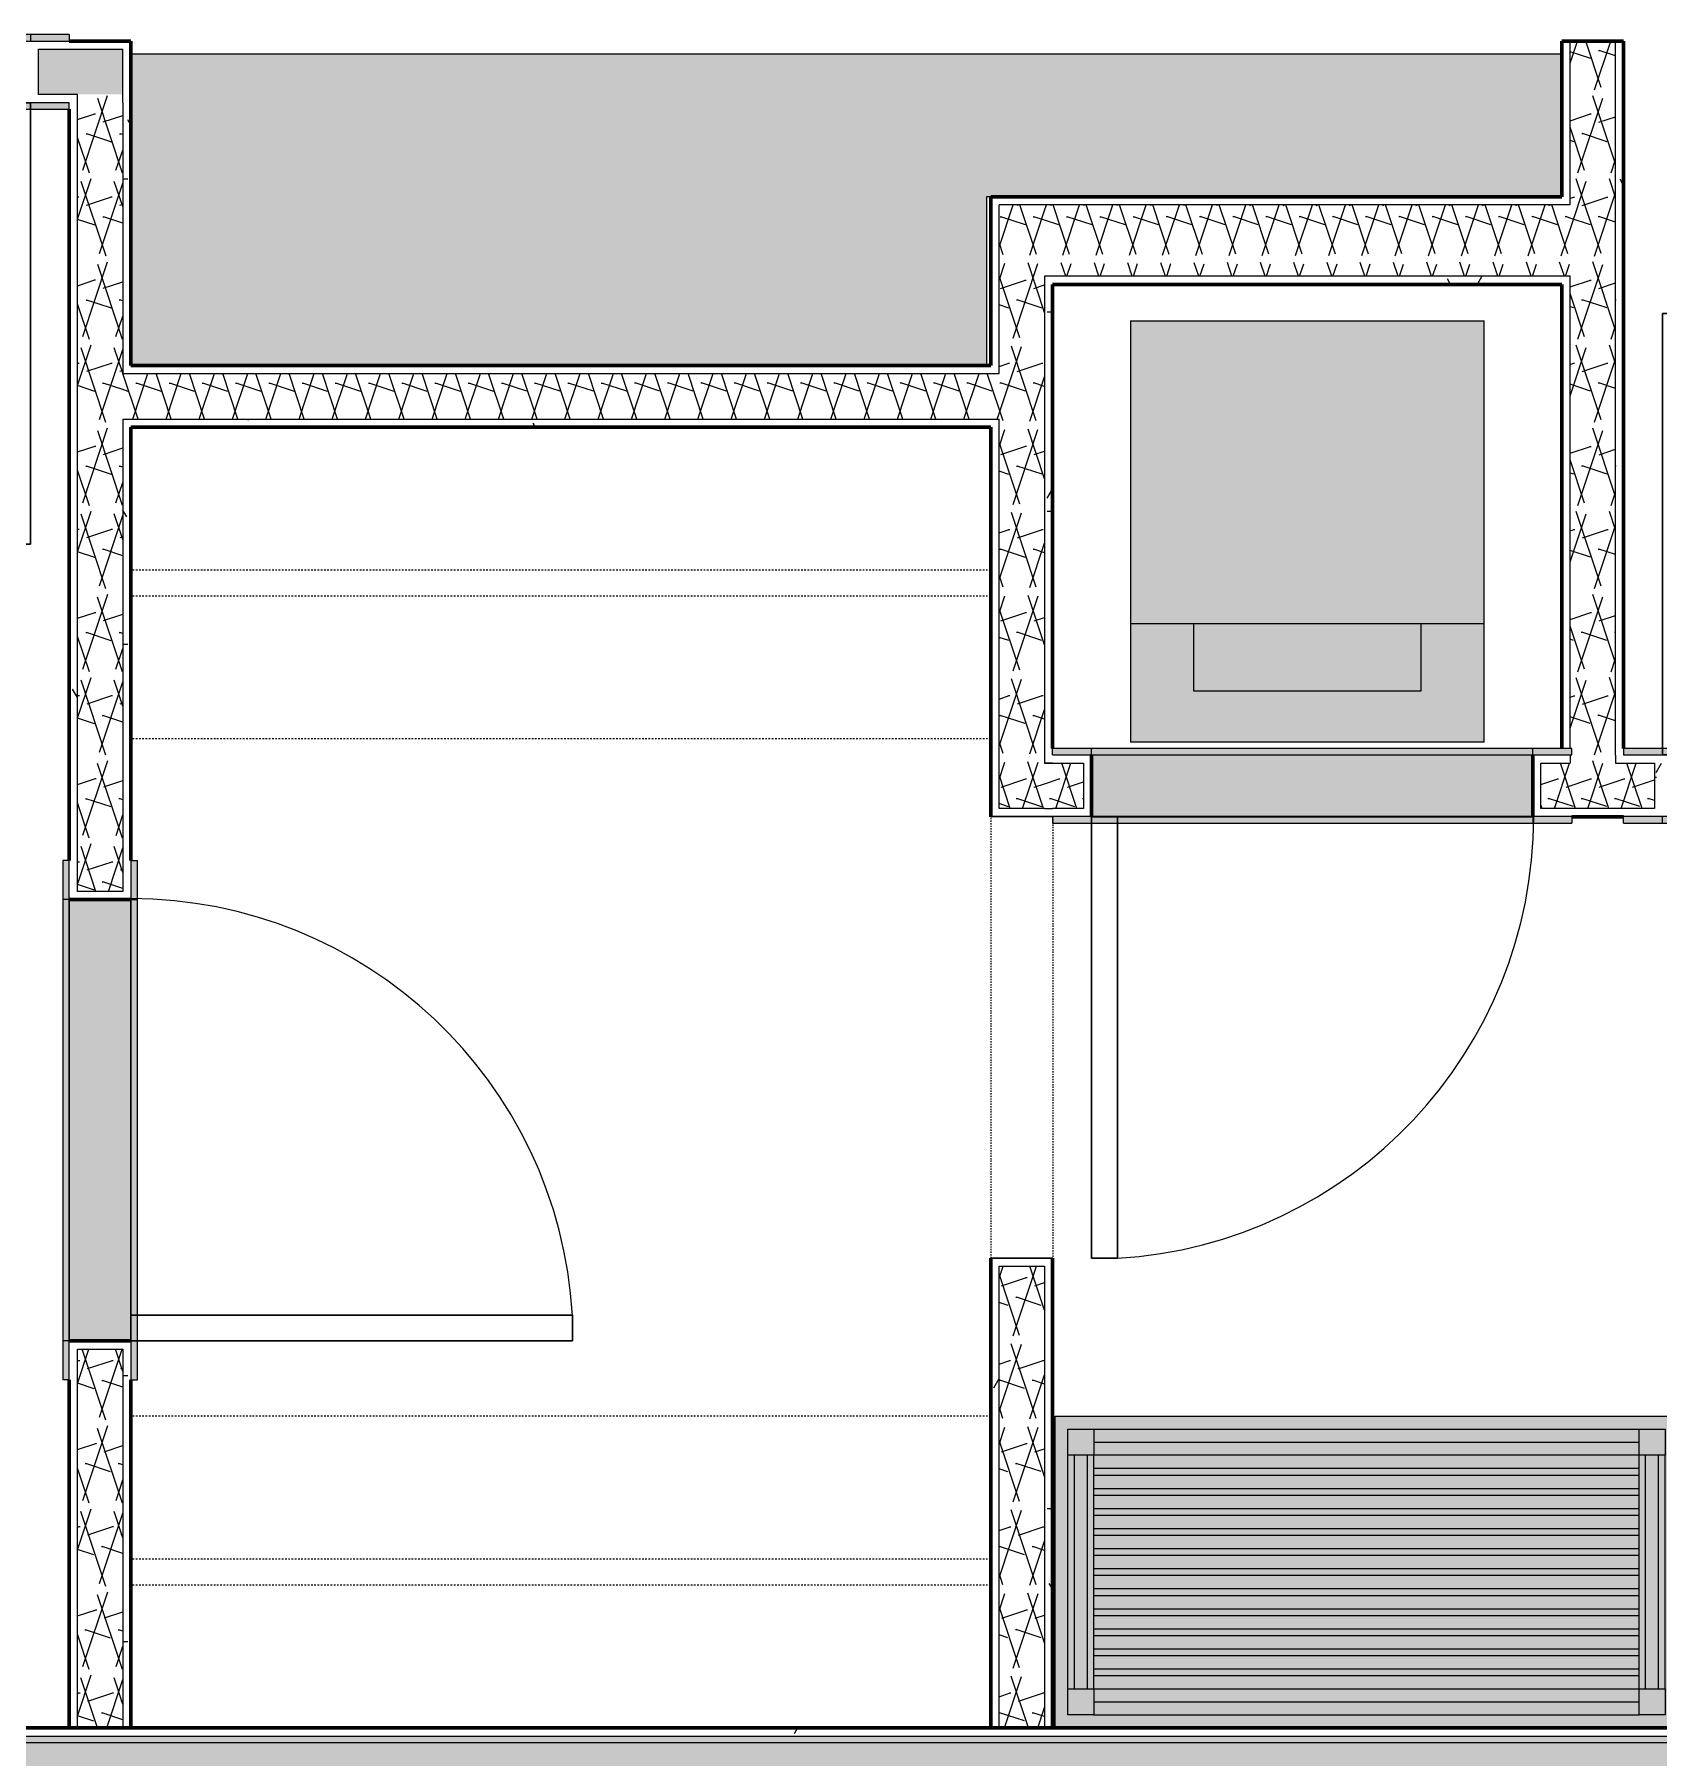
# Model space of a CAD drawing. Header units: inches. Extents: x -4110 to -1807, y 9775 to 11251.
# Drawn here: x -3692.7 to -3567.6, y 10840.3 to 10973.1 of the extents above; entities that cross this region are included whole.
import ezdxf

# ---------------------------------------------------------------- set-up
doc = ezdxf.new("R2010")
doc.units = ezdxf.units.IN
doc.header["$MEASUREMENT"] = 0
doc.linetypes.add('Dash', pattern=[0.25, 0.125, -0.125])
doc.linetypes.add('Overhead', pattern=[0.15625, 0.09375, -0.0625])
for name, color, linetype, lineweight in [('0-1', 7, 'Continuous', 5), ('0-2', 10, 'Continuous', 18), ('A-DETL-MEDM-1', 50, 'Continuous', 30), ('A-DETL-MEDM-2', 33, 'Overhead', 9), ('A-DOOR-3', 7, 'Continuous', 9), ('A-DOOR-4', 50, 'Continuous', 30), ('A-DOOR-FRAM-1', 31, 'Continuous', 18), ('A-DOOR-FRAM-2', 7, 'Continuous', 9), ('A-WALL', 113, 'Continuous', 18), ('A-WALL-1', 8, 'Continuous', 5), ('A-WALL-3', 250, 'Continuous', 60), ('A-WALL-4', 10, 'Continuous', 18), ('A-WALL-PATT-1', 7, 'Continuous', 9), ('A-WALL-PATT-2', 253, 'Continuous', 9), ('A-WALL-PATT-4', 111, 'Continuous', 9), ('I-WALL-4', 2, 'Continuous', 5), ('I-WALL-5', 2, 'Continuous', 60), ('P-SANR-FIXT-1', 7, 'Continuous', 9), ('P-SANR-FIXT-2', 135, 'Continuous', 9), ('Q-CASE-1', 90, 'Continuous', 9), ('Q-CASE-2', 127, 'Continuous', 9), ('Q-CASE-3', 7, 'Continuous', 9), ('Q-CASE-7', 254, 'Continuous', 9), ('Q-CASE-HDLN-1', 7, 'Dash', 9)]:
    doc.layers.add(name, color=color, linetype=linetype, lineweight=lineweight)
pattern_1 = [(0, (0, 0), (20.48, 5.12), [0.845, -14.515, 0.845, -14.515, -81.92]), (0, (0, 0), (20.48, 5.12), [-30.72, 0.845, -29.875, 0.845, -14.515, -35.84]), (0, (0, 0), (20.48, 5.12), [-76.8, 0.845, -9.395, 0.845, -24.755]), (120, (7.68, 2.56), (-14.67405, 15.1762003), [0.845, -14.515, 0.845, -14.515, -81.92]), (120, (7.68, 2.56), (-14.67405, 15.1762003), [-30.72, 0.845, -29.875, 0.845, -14.515, -35.84]), (120, (7.68, 2.56), (-14.67405, 15.1762003), [-76.8, 0.845, -9.395, 0.845, -24.755]), (240, (10.24, 12.8), (-5.80595, -20.2962003), [0.845, -14.515, 0.845, -14.515, -81.92]), (240, (10.24, 12.8), (-5.80595, -20.2962003), [-30.72, 0.845, -29.875, 0.845, -14.515, -35.84]), (240, (10.24, 12.8), (-5.80595, -20.2962003), [-76.8, 0.845, -9.395, 0.845, -24.755])]
pattern_2 = [(161.57, (0.32, 0.32), (-2.560496185, -0.000537386), [0, -18.214, 2.022, 0]), (18.43, (-0.32, 0.32), (-2.560496185, 0.000537386), [0, -18.214, 2.022, 0]), (108.43, (0.32, 0.32), (1.27922091, -6.400876726), [6.07, -14.166]), (71.57, (-0.32, 0.32), (1.27922091, 6.400876726), [6.07, -14.166])]

# ---------------------------------------------------------------- blocks, each defined once
blk = doc.blocks.new('SWING - SINGLE - FLUSH - SWING - FLUSH - 2-10 x 6-8 - PRIVACY-3983846-ENLARGED RCP - 2ND FLOOR PLAN - WEST')
at = {"layer": 'A-DOOR-FRAM-1'}
for points in [[(-17.63, 2.37), (-17, 2.37), (-17, 2.88), (-20, 2.88), (-20, 2.37)], [(-17, 2.37), (17, 2.37), (17, 2.88), (-17, 2.88)], [(17, 2.37), (20, 2.37), (20, 2.88), (17, 2.88)], [(-17.63, -2.88), (-17, -2.88), (-17, -2.38), (-20, -2.38), (-20, -2.88)], [(17, -2.88), (17, -2.38), (-17, -2.38), (-17, -2.88), (16.5, -2.88)], [(17, -2.88), (20, -2.88), (20, -2.38), (17, -2.38)]]:
    blk.add_hatch(color=256, dxfattribs=at).paths.add_polyline_path(points, flags=0)
at = {"layer": 'A-DOOR-3'}
blk.add_arc((17, -2.38), 34.07, 180, 266.6343, dxfattribs=at)
at = {"layer": 'A-DOOR-4'}
for p, q in [((15, -2.38), (15, -36.38)), ((17, -2.38), (15, -2.38)), ((17, -2.38), (17, -36.38)), ((17, -36.38), (15, -36.38))]:
    blk.add_line(p, q, dxfattribs=at)
at = {"layer": 'A-DOOR-FRAM-2'}
for p, q in [((-17, 2.88), (-20, 2.88)), ((-20, 2.88), (-20, 2.37)), ((17, 2.88), (-17, 2.88)), ((-17, 2.88), (-17, 2.37)), ((20, 2.88), (17, 2.88)), ((17, 2.88), (17, 2.37)), ((20, 2.88), (20, 2.37)), ((-20, 2.37), (-17, 2.37)), ((-17, 2.37), (17, 2.37)), ((17, 2.37), (20, 2.37)), ((-17, -2.38), (-20, -2.38)), ((-20, -2.88), (-20, -2.38)), ((17, -2.38), (-17, -2.38)), ((-17, -2.88), (-17, -2.38)), ((20, -2.38), (17, -2.38)), ((17, -2.88), (17, -2.38)), ((20, -2.88), (20, -2.38)), ((-20, -2.88), (-17, -2.88)), ((-17, -2.88), (17, -2.88)), ((17, -2.88), (20, -2.88))]:
    blk.add_line(p, q, dxfattribs=at)
blk = doc.blocks.new('OD_CW_Closet - OD_CW_Closet-3838437-ENLARGED RCP - 2ND FLOOR PLAN - WEST')
at = {"layer": 'Q-CASE-HDLN-1'}
for p, q in [((1.74, 13), (67.99, 13)), ((1.74, 11), (67.99, 11)), ((1.74, 0), (67.99, 0))]:
    blk.add_line(p, q, dxfattribs=at)
blk = doc.blocks.new('SWING - SINGLE - FLUSH - SWING - FLUSH - 2-10 x 6-8 - PRIVACY-3983844-ENLARGED RCP - 2ND FLOOR PLAN - WEST')
at = {"layer": 'A-DOOR-FRAM-1'}
for points in [[(-17.63, 2.37), (-17, 2.37), (-17, 2.87), (-20, 2.87), (-20, 2.37)], [(-17, 2.37), (17, 2.37), (17, 2.87), (-17, 2.87)], [(19.75, 2.37), (20, 2.37), (20, 2.87), (17, 2.87), (17, 2.37), (17.62, 2.37)], [(-17, -2.88), (-17, -2.38), (-20, -2.38), (-20, -2.88), (-17.63, -2.88)], [(16.5, -2.88), (17, -2.88), (17, -2.38), (-17, -2.38), (-17, -2.88), (-16.5, -2.88)], [(20, -2.88), (20, -2.38), (17, -2.38), (17, -2.88), (19.75, -2.88)]]:
    blk.add_hatch(color=256, dxfattribs=at).paths.add_polyline_path(points, flags=0)
at = {"layer": 'A-DOOR-3'}
blk.add_arc((17, 2.37), 34.07, 93.3657, 180, dxfattribs=at)
at = {"layer": 'A-DOOR-4'}
for p, q in [((15, 2.37), (15, 36.38)), ((17, 36.38), (15, 36.38)), ((17, 2.37), (17, 36.38)), ((17, 2.37), (15, 2.37))]:
    blk.add_line(p, q, dxfattribs=at)
at = {"layer": 'A-DOOR-FRAM-2'}
for p, q in [((-17, 2.87), (-20, 2.87)), ((-20, 2.37), (-20, 2.87)), ((17, 2.87), (-17, 2.87)), ((-17, 2.37), (-17, 2.87)), ((20, 2.87), (17, 2.87)), ((17, 2.37), (17, 2.87)), ((20, 2.37), (20, 2.87)), ((-20, 2.37), (-17, 2.37)), ((-17, 2.37), (17, 2.37)), ((17, 2.37), (20, 2.37)), ((-17, -2.38), (-20, -2.38)), ((-20, -2.38), (-20, -2.88)), ((17, -2.38), (-17, -2.38)), ((-17, -2.38), (-17, -2.88)), ((20, -2.38), (17, -2.38)), ((17, -2.38), (17, -2.88)), ((20, -2.38), (20, -2.88)), ((-20, -2.88), (-17, -2.88)), ((-17, -2.88), (17, -2.88)), ((17, -2.88), (20, -2.88))]:
    blk.add_line(p, q, dxfattribs=at)
blk = doc.blocks.new('Stacked Washer and Dryer - 26_x25_ - Private-1352637-ENLARGED RCP - 2ND FLOOR PLAN - WEST')
at = {"layer": 'P-SANR-FIXT-2'}
blk.add_hatch(color=256, dxfattribs=at).paths.add_polyline_path([(0, 13.62), (0, -13.63), (32.44, -13.63), (32.44, 13.62), (13.6, 13.62)], flags=0)
at = {"layer": 'P-SANR-FIXT-1'}
for p, q in [((32.44, 13.62), (0, 13.62)), ((0, -13.63), (0, 13.62)), ((23.34, 13.62), (23.34, -13.63)), ((32.44, 13.62), (32.44, -13.63)), ((23.34, 8.75), (28.53, 8.75)), ((28.53, 8.75), (28.53, -8.75)), ((28.53, -8.75), (23.34, -8.75)), ((0, -13.63), (32.44, -13.63))]:
    blk.add_line(p, q, dxfattribs=at)
blk = doc.blocks.new('Door-Opening - CLEAR OPENING - 34_ x 80_-3928451-ENLARGED RCP - 2ND FLOOR PLAN - WEST')
at = {"layer": 'A-DETL-MEDM-1'}
for p, q in [((-17.32, -2.38), (-17.32, 2.37)), ((16.68, 2.37), (16.68, -2.38))]:
    blk.add_line(p, q, dxfattribs=at)
at = {"layer": 'A-DETL-MEDM-2'}
for p, q in [((-17.32, 2.37), (16.68, 2.37)), ((16.68, -2.38), (-17.32, -2.38))]:
    blk.add_line(p, q, dxfattribs=at)
blk = doc.blocks.new('Bath Vanity - Bath Vanity 48_-V14-ENLARGED RCP - 2ND FLOOR PLAN - WEST')
at = {"layer": 'Q-CASE-1'}
h = blk.add_hatch(color=256, dxfattribs=at)
h.paths.add_polyline_path([(24.74, 0), (-23.26, 0), (-23.26, -24), (24.74, -24), (24.74, -1)], flags=0)
h.paths.add_polyline_path([(-22.26, -1), (23.74, -1), (23.74, -23), (-22.26, -23), (-22.26, -2.82)], flags=0)
h.paths.add_polyline_path([(-0.12, -2), (-20.26, -2), (-20.26, -3), (21.74, -3), (21.74, -2)], flags=0)
h.paths.add_polyline_path([(-20.26, -4), (-20.26, -4.55), (21.74, -4.55), (21.74, -4), (-0.12, -4)], flags=0)
h.paths.add_polyline_path([(21.74, -5.55), (-20.26, -5.55), (-20.26, -6.09), (21.74, -6.09)], flags=0)
h.paths.add_polyline_path([(-20.26, -7.09), (-20.26, -7.64), (21.74, -7.64), (21.74, -7.09), (-0.12, -7.09)], flags=0)
h.paths.add_polyline_path([(21.74, -8.64), (-20.26, -8.64), (-20.26, -9.18), (21.74, -9.18)], flags=0)
h.paths.add_polyline_path([(-20.26, -10.18), (-20.26, -10.73), (21.74, -10.73), (21.74, -10.18), (-19.46, -10.18)], flags=0)
h.paths.add_polyline_path([(-20.26, -11.73), (-20.26, -12.27), (21.74, -12.27), (21.74, -11.73), (-18.69, -11.73)], flags=0)
h.paths.add_polyline_path([(-17.92, -13.27), (-20.26, -13.27), (-20.26, -13.82), (21.74, -13.82), (21.74, -13.27), (-0.12, -13.27)], flags=0)
h.paths.add_polyline_path([(21.74, -14.82), (-20.26, -14.82), (-20.26, -15.36), (21.74, -15.36)], flags=0)
h.paths.add_polyline_path([(-0.12, -16.36), (-20.26, -16.36), (-20.26, -16.91), (21.74, -16.91), (21.74, -16.36)], flags=0)
h.paths.add_polyline_path([(-20.26, -17.91), (-20.26, -18.45), (21.74, -18.45), (21.74, -17.91), (-15.61, -17.91)], flags=0)
h.paths.add_polyline_path([(-14.84, -19.45), (-20.26, -19.45), (-20.26, -20), (21.74, -20), (21.74, -19.45), (-0.12, -19.45)], flags=0)
h.paths.add_polyline_path([(-20.26, -21), (-20.26, -22), (21.74, -22), (21.74, -21), (-14.07, -21)], flags=0)
at = {"layer": 'Q-CASE-2'}
h = blk.add_hatch(color=256, dxfattribs=at)
h.paths.add_polyline_path([(-22.26, -1), (-22.26, -3), (-20.26, -3), (-20.26, -1)], flags=0)
h.paths.add_polyline_path([(23.74, -1), (21.74, -1), (21.74, -3), (23.74, -3), (23.74, -2.82)], flags=0)
h.paths.add_polyline_path([(-20.26, -21), (-22.26, -21), (-22.26, -23), (-20.26, -23), (-20.26, -22)], flags=0)
h.paths.add_polyline_path([(22.24, -21), (21.74, -21), (21.74, -23), (23.74, -23), (23.74, -21), (23.24, -21)], flags=0)
for points in [[(-20.26, -1), (-20.26, -2), (21.74, -2), (21.74, -1), (-0.12, -1)], [(-22.26, -3), (-22.26, -21), (-21.76, -21), (-21.76, -3)], [(-21.76, -3), (-21.76, -21), (-20.76, -21), (-20.76, -3)], [(-20.26, -3), (-20.76, -3), (-20.76, -21), (-20.26, -21), (-20.26, -4)], [(-20.26, -3), (-20.26, -4), (21.74, -4), (21.74, -3), (-0.12, -3)], [(21.74, -3), (21.74, -21), (22.24, -21), (22.24, -3)], [(22.24, -3), (22.24, -21), (23.24, -21), (23.24, -3)], [(23.74, -3), (23.24, -3), (23.24, -21), (23.74, -21), (23.74, -4)], [(-0.12, -4.55), (-20.26, -4.55), (-20.26, -5.55), (21.74, -5.55), (21.74, -4.55)], [(-0.12, -6.09), (-20.26, -6.09), (-20.26, -7.09), (21.74, -7.09), (21.74, -6.09)], [(-0.12, -7.64), (-20.26, -7.64), (-20.24, -8.64), (21.74, -8.64), (21.74, -7.64)], [(-20.26, -9.18), (-20.26, -10.18), (21.74, -10.18), (21.74, -9.18), (-19.96, -9.18)], [(-20.26, -10.73), (-20.26, -11.73), (21.74, -11.73), (21.74, -10.73), (-19.19, -10.73)], [(-20.26, -12.27), (-20.26, -13.27), (21.74, -13.27), (21.74, -12.27), (-18.42, -12.27)], [(-20.26, -13.82), (-20.26, -14.82), (21.74, -14.82), (21.74, -13.82), (-17.65, -13.82)], [(-20.26, -15.36), (-20.26, -16.36), (21.74, -16.36), (21.74, -15.36), (-16.88, -15.36)], [(-20.26, -16.91), (-20.26, -17.91), (21.74, -17.91), (21.74, -16.91), (-16.11, -16.91)], [(-20.26, -18.45), (-20.26, -19.45), (21.74, -19.45), (21.74, -18.45), (-15.34, -18.45)], [(20.74, -20), (-20.26, -20), (-20.26, -21), (21.74, -21), (21.74, -20)], [(-20.26, -22), (-20.26, -23), (21.74, -23), (21.74, -22), (-13.57, -22)]]:
    blk.add_hatch(color=256, dxfattribs=at).paths.add_polyline_path(points, flags=0)
at = {"layer": 'Q-CASE-3'}
for p, q in [((-23.26, -24), (-23.26, 0)), ((24.74, 0), (24.74, -24)), ((-22.26, -3), (-22.26, -1)), ((-22.26, -1), (-20.26, -1)), ((21.74, -1), (-20.26, -1)), ((-20.26, -1), (-20.26, -3)), ((21.74, -3), (21.74, -1)), ((21.74, -1), (23.74, -1)), ((23.74, -1), (23.74, -3)), ((21.74, -2), (-20.26, -2)), ((-22.26, -3), (-22.26, -21)), ((-20.26, -3), (-22.26, -3)), ((-21.76, -3), (-21.76, -21)), ((-20.76, -3), (-20.76, -21)), ((21.74, -3), (-20.26, -3)), ((-20.26, -3), (-20.26, -21)), ((21.74, -3), (21.74, -21)), ((23.74, -3), (21.74, -3)), ((22.24, -3), (22.24, -21)), ((23.24, -3), (23.24, -21)), ((23.74, -3), (23.74, -21)), ((-20.26, -4), (21.74, -4)), ((21.74, -4.55), (-20.26, -4.55)), ((-20.26, -5.55), (21.74, -5.55)), ((21.74, -6.09), (-20.26, -6.09)), ((-20.26, -7.09), (21.74, -7.09)), ((21.74, -7.64), (-20.26, -7.64)), ((-20.26, -8.64), (21.74, -8.64)), ((21.74, -9.18), (-20.26, -9.18)), ((-20.26, -10.18), (21.74, -10.18)), ((21.74, -10.73), (-20.26, -10.73)), ((-20.26, -11.73), (21.74, -11.73)), ((21.74, -12.27), (-20.26, -12.27)), ((-20.26, -13.27), (21.74, -13.27)), ((21.74, -13.82), (-20.26, -13.82)), ((-20.26, -14.82), (21.74, -14.82)), ((21.74, -15.36), (-20.26, -15.36)), ((-20.26, -16.36), (21.74, -16.36)), ((21.74, -16.91), (-20.26, -16.91)), ((-20.26, -17.91), (21.74, -17.91)), ((21.74, -18.45), (-20.26, -18.45)), ((-20.26, -19.45), (21.74, -19.45)), ((-22.26, -23), (-22.26, -21)), ((-22.26, -21), (-20.26, -21)), ((21.74, -20), (-20.26, -20)), ((-20.26, -21), (21.74, -21)), ((-20.26, -21), (-20.26, -23)), ((21.74, -23), (21.74, -21)), ((21.74, -21), (23.74, -21)), ((23.74, -21), (23.74, -23)), ((21.74, -22), (-20.26, -22)), ((-20.26, -23), (-22.26, -23)), ((21.74, -23), (-20.26, -23)), ((23.74, -23), (21.74, -23)), ((24.74, -24), (-23.26, -24))]:
    blk.add_line(p, q, dxfattribs=at)
blk = doc.blocks.new('SWING - SINGLE - FLUSH - SWING - FLUSH - 2-10 x 6-8 - PASSAGE-3983858-ENLARGED RCP - 2ND FLOOR PLAN - WEST')
at = {"layer": 'A-DOOR-FRAM-1'}
for points in [[(-17, 2.87), (-20, 2.87), (-20, 2.37), (-17, 2.37)], [(-13.25, 2.87), (-17, 2.87), (-17, 2.37), (17, 2.37), (17, 2.87), (-5.04, 2.87)], [(17, 2.87), (17, 2.37), (20, 2.37), (20, 2.87)], [(-17, -2.38), (-20, -2.38), (-20, -2.88), (-17, -2.88)], [(-17, -2.38), (-17, -2.88), (17, -2.88), (17, -2.38), (-13.25, -2.38)], [(17, -2.38), (17, -2.88), (20, -2.88), (20, -2.38)]]:
    blk.add_hatch(color=256, dxfattribs=at).paths.add_polyline_path(points, flags=0)
at = {"layer": 'A-DOOR-3'}
blk.add_arc((17, 2.37), 34.07, 93.3657, 180, dxfattribs=at)
at = {"layer": 'A-DOOR-4'}
for p, q in [((15, 2.37), (15, 36.38)), ((17, 36.38), (15, 36.38)), ((17, 2.37), (17, 36.38)), ((17, 2.37), (15, 2.37))]:
    blk.add_line(p, q, dxfattribs=at)
at = {"layer": 'A-DOOR-FRAM-2'}
for p, q in [((-17, 2.87), (-20, 2.87)), ((-20, 2.37), (-20, 2.87)), ((17, 2.87), (-17, 2.87)), ((-17, 2.37), (-17, 2.87)), ((20, 2.87), (17, 2.87)), ((17, 2.37), (17, 2.87)), ((20, 2.37), (20, 2.87)), ((-20, 2.37), (-17, 2.37)), ((-17, 2.37), (17, 2.37)), ((17, 2.37), (20, 2.37)), ((-17, -2.38), (-20, -2.38)), ((-20, -2.38), (-20, -2.88)), ((17, -2.38), (-17, -2.38)), ((-17, -2.38), (-17, -2.88)), ((20, -2.38), (17, -2.38)), ((17, -2.38), (17, -2.88)), ((20, -2.38), (20, -2.88)), ((-20, -2.88), (-17, -2.88)), ((-17, -2.88), (17, -2.88)), ((17, -2.88), (20, -2.88))]:
    blk.add_line(p, q, dxfattribs=at)
blk = doc.blocks.new('OD_CW_Closet - OD_CW_Closet-3890319-ENLARGED RCP - 2ND FLOOR PLAN - WEST')
at = {"layer": 'Q-CASE-HDLN-1'}
for p, q in [((0.74, 0), (66.99, 0)), ((0.74, -11), (66.99, -11)), ((0.74, -13), (66.99, -13))]:
    blk.add_line(p, q, dxfattribs=at)
blk = doc.blocks.new('Casework 14 - Casework 1-3928733-ENLARGED RCP - 2ND FLOOR PLAN - WEST')
at = {"layer": 'Q-CASE-7'}
blk.add_hatch(color=256, dxfattribs=at).paths.add_polyline_path([(-3619.4, 10947.56), (-3619.4, 10960.56), (-3575.05, 10960.56), (-3575.05, 10971.56), (-3685.3, 10971.56), (-3685.3, 10947.56), (-3622.94, 10947.56)], flags=0)
at = {"layer": 'Q-CASE-3'}
for p, q in [((-3685.3, 10971.56), (-3575.05, 10971.56)), ((-3619.05, 10960.56), (-3619.4, 10960.56)), ((-3619.4, 10960.56), (-3619.4, 10947.56))]:
    blk.add_line(p, q, dxfattribs=at)
blk = doc.blocks.new('CTR - 1st Phase - Unit Layouts_rvt-1-ENLARGED RCP - 2ND FLOOR PLAN - WEST')
at = {"layer": 'A-WALL-1'}
for points in [[(-3589.26, 10912.81), (-3577.3, 10912.81), (-3577.3, 10917.56), (-3611.3, 10917.56), (-3611.3, 10912.81), (-3599.83, 10912.81)], [(-3685.3, 10872.43), (-3685.3, 10906.43), (-3690.05, 10906.43), (-3690.05, 10872.43), (-3685.92, 10872.43)]]:
    blk.add_hatch(color=256, dxfattribs=at).paths.add_polyline_path(points, flags=0)
at = {"layer": 'A-WALL-PATT-1'}
h = blk.add_hatch(dxfattribs=at)
h.set_pattern_fill('FP_1', color=256, style=0, pattern_type=2)
h.set_pattern_definition(pattern_1)
h.paths.add_polyline_path([(-3692.42, 10970.19), (-3692.42, 10971.94), (-3685.3, 10971.94), (-3685.3, 10972.56), (-3693.05, 10972.56), (-3693.05, 10970.19)], flags=0)
h.paths.add_polyline_path([(-3727.05, 10970.19), (-3727.05, 10972.56), (-3852.47, 10972.56), (-3852.47, 10971.94), (-3727.67, 10971.94), (-3727.67, 10970.19)], flags=0)
h = blk.add_hatch(dxfattribs=at)
h.set_pattern_fill('FP_1', color=256, style=0, pattern_type=2)
h.set_pattern_definition(pattern_1)
h.paths.add_polyline_path([(-3685.3, 10842.63), (-3685.3, 10872.43), (-3687.67, 10872.43), (-3687.67, 10871.81), (-3685.92, 10871.81), (-3685.92, 10842.63)], flags=0)
h.paths.add_polyline_path([(-3687.67, 10906.43), (-3685.3, 10906.43), (-3685.3, 10943.44), (-3685.92, 10943.44), (-3685.92, 10907.06), (-3687.67, 10907.04)], flags=0)
h.paths.add_polyline_path([(-3685.92, 10946.94), (-3685.3, 10946.94), (-3685.3, 10971.94), (-3685.92, 10971.94), (-3685.92, 10946.97)], flags=0)
h = blk.add_hatch(dxfattribs=at)
h.set_pattern_fill('FP_1', color=256, style=0, pattern_type=2)
h.set_pattern_definition(pattern_1)
h.paths.add_polyline_path([(-3570.92, 10917.56), (-3570.3, 10917.56), (-3570.3, 10972.56), (-3570.92, 10972.56), (-3570.92, 10918.06)], flags=0)
h = blk.add_hatch(dxfattribs=at)
h.set_pattern_fill('FP_1', color=256, style=0, pattern_type=2)
h.set_pattern_definition(pattern_1)
h.paths.add_polyline_path([(-3757.66, 10967.81), (-3727.05, 10967.81), (-3727.05, 10970.19), (-3727.67, 10970.19), (-3727.67, 10968.44), (-3852.47, 10968.44), (-3852.47, 10967.81), (-3822.1, 10967.81)], flags=0)
h.paths.add_polyline_path([(-3692.42, 10967.81), (-3689.42, 10967.81), (-3689.42, 10968.44), (-3692.42, 10968.44), (-3692.42, 10970.19), (-3693.05, 10970.19), (-3693.05, 10967.81)], flags=0)
h = blk.add_hatch(dxfattribs=at)
h.set_pattern_fill('FP_1', color=256, style=0, pattern_type=2)
h.set_pattern_definition(pattern_1)
h.paths.add_polyline_path([(-3689.42, 10842.63), (-3689.42, 10871.81), (-3687.67, 10871.81), (-3687.67, 10872.43), (-3690.05, 10872.43), (-3690.05, 10842.63)], flags=0)
h.paths.add_polyline_path([(-3689.42, 10906.43), (-3687.67, 10906.43), (-3687.67, 10907.06), (-3689.42, 10907.06), (-3689.42, 10967.81), (-3690.05, 10967.81), (-3690.05, 10906.43)], flags=0)
h = blk.add_hatch(dxfattribs=at)
h.set_pattern_fill('FP_1', color=256, style=0, pattern_type=2)
h.set_pattern_definition(pattern_1)
h.paths.add_polyline_path([(-3619.05, 10842.63), (-3618.42, 10842.63), (-3618.42, 10878.19), (-3616.67, 10878.19), (-3616.67, 10878.81), (-3619.05, 10878.81), (-3619.05, 10845.44)], flags=0)
h.paths.add_polyline_path([(-3619.05, 10912.81), (-3616.67, 10912.81), (-3616.67, 10913.44), (-3618.42, 10913.44), (-3618.42, 10943.44), (-3619.05, 10943.44), (-3619.05, 10913.44)], flags=0)
h.paths.add_polyline_path([(-3618.42, 10946.94), (-3618.42, 10960.56), (-3619.05, 10960.56), (-3619.05, 10946.94)], flags=0)
h = blk.add_hatch(dxfattribs=at)
h.set_pattern_fill('FP_1', color=256, style=0, pattern_type=2)
h.set_pattern_definition(pattern_1)
h.paths.add_polyline_path([(-3614.3, 10842.63), (-3614.3, 10878.81), (-3616.67, 10878.81), (-3616.67, 10878.19), (-3614.92, 10878.19), (-3614.92, 10842.63)], flags=0)
h.paths.add_polyline_path([(-3616.67, 10912.81), (-3614.3, 10912.81), (-3614.3, 10913.44), (-3616.67, 10913.44)], flags=0)
h.paths.add_polyline_path([(-3614.3, 10916.94), (-3614.3, 10954.44), (-3614.92, 10954.44), (-3614.92, 10916.94)], flags=0)
h = blk.add_hatch(dxfattribs=at)
h.set_pattern_fill('FP_1', color=256, style=0, pattern_type=2)
h.set_pattern_definition(pattern_1)
h.paths.add_polyline_path([(-3581.05, 10953.81), (-3575.05, 10953.81), (-3575.05, 10954.44), (-3614.3, 10954.44), (-3614.3, 10953.81), (-3608.3, 10953.81)], flags=0)
h = blk.add_hatch(dxfattribs=at)
h.set_pattern_fill('FP_1', color=256, style=0, pattern_type=2)
h.set_pattern_definition(pattern_1)
h.paths.add_polyline_path([(-3619.4, 10942.81), (-3619.05, 10942.81), (-3619.05, 10943.44), (-3685.3, 10943.44), (-3685.3, 10942.81), (-3622.94, 10942.81)], flags=0)
h = blk.add_hatch(dxfattribs=at)
h.set_pattern_fill('FP_1', color=256, style=0, pattern_type=2)
h.set_pattern_definition(pattern_1)
h.paths.add_polyline_path([(-3611.3, 10915.19), (-3611.3, 10917.56), (-3614.3, 10917.56), (-3614.3, 10916.94), (-3611.92, 10916.94), (-3611.92, 10915.19)], flags=0)
h.paths.add_polyline_path([(-3576.67, 10915.19), (-3576.67, 10916.94), (-3574.42, 10916.94), (-3574.42, 10917.56), (-3577.3, 10917.56), (-3577.3, 10915.19)], flags=0)
h.paths.add_polyline_path([(-3567.92, 10915.19), (-3567.3, 10915.19), (-3567.3, 10917.56), (-3570.92, 10917.56), (-3570.92, 10916.94), (-3567.92, 10916.94)], flags=0)
h.paths.add_polyline_path([(-3533.3, 10915.19), (-3532.67, 10915.19), (-3532.67, 10916.94), (-3521.42, 10916.94), (-3521.42, 10917.56), (-3533.3, 10917.56), (-3533.3, 10916.9)], flags=0)
h.paths.add_polyline_path([(-3499.17, 10916.94), (-3487.3, 10916.95), (-3487.3, 10917.56), (-3517.92, 10917.56), (-3517.92, 10916.94), (-3516.8, 10916.94)], flags=0)
h = blk.add_hatch(dxfattribs=at)
h.set_pattern_fill('FP_1', color=256, style=0, pattern_type=2)
h.set_pattern_definition(pattern_1)
h.paths.add_polyline_path([(-3577.3, 10912.81), (-3567.3, 10912.81), (-3567.3, 10915.19), (-3567.92, 10915.19), (-3567.92, 10913.44), (-3576.67, 10913.44), (-3576.67, 10915.19), (-3577.3, 10915.19), (-3577.3, 10913.44)], flags=0)
h.paths.add_polyline_path([(-3614.19, 10912.81), (-3611.3, 10912.81), (-3611.3, 10915.19), (-3611.92, 10915.19), (-3611.92, 10913.44), (-3614.3, 10913.44), (-3614.3, 10912.81)], flags=0)
h.paths.add_polyline_path([(-3521.42, 10912.81), (-3487.3, 10912.82), (-3487.3, 10913.44), (-3532.67, 10913.44), (-3532.67, 10915.19), (-3533.3, 10915.19), (-3533.3, 10912.81), (-3530.3, 10912.81)], flags=0)
at = {"layer": 'A-WALL-PATT-2'}
h = blk.add_hatch(dxfattribs=at)
h.set_pattern_fill('FP_2', color=256, style=0, pattern_type=2)
h.set_pattern_definition(pattern_2)
h.paths.add_polyline_path([(-3852.47, 10968.44), (-3727.67, 10968.44), (-3727.67, 10971.94), (-3852.47, 10971.94), (-3852.47, 10968.64)], flags=0)
h.paths.add_polyline_path([(-3685.92, 10968.44), (-3685.92, 10971.94), (-3692.42, 10971.94), (-3692.42, 10968.44), (-3689.42, 10968.44)], flags=0)
h = blk.add_hatch(dxfattribs=at)
h.set_pattern_fill('FP_2', color=256, style=0, pattern_type=2)
h.set_pattern_definition(pattern_2)
h.paths.add_polyline_path([(-3574.42, 10916.94), (-3570.92, 10916.94), (-3570.92, 10972.56), (-3574.42, 10972.56), (-3574.42, 10918.06), (-3574.3, 10918.06), (-3574.3, 10917.56), (-3574.42, 10917.56)], flags=0)
h = blk.add_hatch(dxfattribs=at)
h.set_pattern_fill('FP_2', color=256, style=0, pattern_type=2)
h.set_pattern_definition(pattern_2)
h.paths.add_polyline_path([(-3685.92, 10842.63), (-3685.92, 10871.81), (-3689.42, 10871.81), (-3689.42, 10842.63), (-3687.67, 10842.63)], flags=0)
h.paths.add_polyline_path([(-3687.67, 10907.06), (-3685.92, 10907.06), (-3685.94, 10968.44), (-3689.42, 10968.44), (-3689.42, 10907.06)], flags=0)
h = blk.add_hatch(dxfattribs=at)
h.set_pattern_fill('FP_2', color=256, style=0, pattern_type=2)
h.set_pattern_definition(pattern_2)
h.paths.add_polyline_path([(-3614.92, 10842.63), (-3614.92, 10878.19), (-3618.42, 10878.19), (-3618.42, 10842.63), (-3616.67, 10842.63)], flags=0)
h.paths.add_polyline_path([(-3616.67, 10913.44), (-3614.92, 10913.44), (-3614.92, 10959.94), (-3618.42, 10959.94), (-3618.42, 10913.44)], flags=0)
h = blk.add_hatch(dxfattribs=at)
h.set_pattern_fill('FP_2', color=256, style=0, pattern_type=2)
h.set_pattern_definition(pattern_2)
h.paths.add_polyline_path([(-3574.42, 10954.44), (-3574.42, 10959.94), (-3614.92, 10959.94), (-3614.92, 10954.44), (-3575.05, 10954.44)], flags=0)
h = blk.add_hatch(dxfattribs=at)
h.set_pattern_fill('FP_2', color=256, style=0, pattern_type=2)
h.set_pattern_definition(pattern_2)
h.paths.add_polyline_path([(-3618.42, 10943.44), (-3618.42, 10946.94), (-3685.92, 10946.94), (-3685.92, 10943.44), (-3619.05, 10943.44)], flags=0)
h = blk.add_hatch(dxfattribs=at)
h.set_pattern_fill('FP_2', color=256, style=0, pattern_type=2)
h.set_pattern_definition(pattern_2)
h.paths.add_polyline_path([(-3611.92, 10913.44), (-3611.92, 10916.94), (-3614.92, 10916.94), (-3614.92, 10913.44), (-3614.3, 10913.44)], flags=0)
h.paths.add_polyline_path([(-3576.67, 10913.44), (-3567.92, 10913.44), (-3567.92, 10916.94), (-3576.67, 10916.94), (-3576.67, 10915.19)], flags=0)
h.paths.add_polyline_path([(-3532.67, 10913.44), (-3486.67, 10913.44), (-3486.67, 10915.19), (-3487.3, 10915.22), (-3487.3, 10916.94), (-3532.67, 10916.94), (-3532.67, 10915.19)], flags=0)
at = {"layer": 'A-WALL-3'}
for p, q in [((-3690.05, 10972.56), (-3685.3, 10972.56)), ((-3685.3, 10972.56), (-3685.3, 10971.94)), ((-3685.3, 10971.94), (-3685.3, 10967.81)), ((-3575.05, 10960.56), (-3575.05, 10972.56)), ((-3575.05, 10972.56), (-3570.3, 10972.56)), ((-3570.3, 10972.56), (-3570.3, 10918.06)), ((-3690.05, 10909.43), (-3690.05, 10967.31)), ((-3685.3, 10967.81), (-3685.3, 10947.56)), ((-3619.05, 10947.56), (-3619.05, 10960.56)), ((-3619.05, 10960.56), (-3618.42, 10960.56)), ((-3618.42, 10960.56), (-3614.3, 10960.56)), ((-3614.3, 10960.56), (-3575.05, 10960.56)), ((-3614.3, 10953.81), (-3614.3, 10918.06)), ((-3575.05, 10953.81), (-3614.3, 10953.81)), ((-3575.05, 10918.06), (-3575.05, 10953.81)), ((-3685.3, 10947.56), (-3619.05, 10947.56)), ((-3685.3, 10942.81), (-3685.3, 10909.43)), ((-3619.05, 10942.81), (-3685.3, 10942.81)), ((-3619.05, 10912.81), (-3619.05, 10942.81)), ((-3611.3, 10917.56), (-3611.3, 10912.81)), ((-3577.3, 10912.81), (-3577.3, 10917.56)), ((-3570.3, 10912.81), (-3574.3, 10912.81)), ((-3685.3, 10906.43), (-3690.05, 10906.43)), ((-3619.05, 10842.63), (-3619.05, 10878.81)), ((-3614.3, 10878.81), (-3614.3, 10842.63)), ((-3690.05, 10872.43), (-3685.3, 10872.43)), ((-3690.05, 10842.63), (-3690.05, 10869.43)), ((-3685.3, 10869.43), (-3685.3, 10842.63)), ((-3685.3, 10842.63), (-3690.05, 10842.63)), ((-3614.3, 10842.63), (-3619.05, 10842.63))]:
    blk.add_line(p, q, dxfattribs=at)
at = {"layer": 'A-WALL-4'}
for p, q in [((-3692.42, 10970.19), (-3692.42, 10971.94)), ((-3692.42, 10971.94), (-3685.92, 10971.94)), ((-3685.92, 10968.44), (-3685.92, 10971.94)), ((-3574.42, 10959.94), (-3574.42, 10972.56)), ((-3570.92, 10917.56), (-3570.92, 10972.56)), ((-3692.42, 10968.44), (-3692.42, 10970.19)), ((-3689.42, 10968.44), (-3692.42, 10968.44)), ((-3689.42, 10967.81), (-3689.42, 10968.44)), ((-3685.92, 10967.81), (-3685.92, 10968.44)), ((-3689.42, 10907.06), (-3689.42, 10967.81)), ((-3685.92, 10967.81), (-3685.92, 10946.94)), ((-3618.42, 10946.94), (-3618.42, 10959.94)), ((-3614.92, 10959.94), (-3618.42, 10959.94)), ((-3614.3, 10959.94), (-3614.92, 10959.94)), ((-3575.05, 10959.94), (-3614.3, 10959.94)), ((-3574.42, 10959.94), (-3575.05, 10959.94)), ((-3614.92, 10954.44), (-3614.92, 10916.94)), ((-3614.3, 10954.44), (-3614.92, 10954.44)), ((-3575.05, 10954.44), (-3614.3, 10954.44)), ((-3574.42, 10954.44), (-3575.05, 10954.44)), ((-3574.42, 10918.06), (-3574.42, 10954.44)), ((-3685.92, 10946.94), (-3685.3, 10946.94)), ((-3685.3, 10946.94), (-3619.05, 10946.94)), ((-3619.05, 10946.94), (-3618.42, 10946.94)), ((-3685.92, 10943.44), (-3685.92, 10907.06)), ((-3685.92, 10943.44), (-3685.3, 10943.44)), ((-3685.3, 10943.44), (-3619.05, 10943.44)), ((-3619.05, 10943.44), (-3618.42, 10943.44)), ((-3618.42, 10913.44), (-3618.42, 10943.44)), ((-3577.3, 10917.56), (-3611.3, 10917.56)), ((-3574.42, 10917.56), (-3574.42, 10916.94)), ((-3570.92, 10917.56), (-3570.92, 10916.94)), ((-3614.92, 10916.94), (-3614.3, 10916.94)), ((-3614.3, 10916.94), (-3614.92, 10916.94)), ((-3614.3, 10916.94), (-3611.92, 10916.94)), ((-3611.92, 10916.94), (-3611.92, 10915.19)), ((-3576.67, 10915.19), (-3576.67, 10916.94)), ((-3576.67, 10916.94), (-3574.42, 10916.94)), ((-3570.92, 10916.94), (-3567.92, 10916.94)), ((-3567.92, 10916.94), (-3567.92, 10915.19)), ((-3611.92, 10915.19), (-3611.92, 10913.44)), ((-3576.67, 10913.44), (-3576.67, 10915.19)), ((-3567.92, 10915.19), (-3567.92, 10913.44)), ((-3616.67, 10913.44), (-3618.42, 10913.44)), ((-3614.92, 10913.44), (-3616.67, 10913.44)), ((-3614.92, 10913.44), (-3614.3, 10913.44)), ((-3614.92, 10913.44), (-3614.3, 10913.44)), ((-3611.92, 10913.44), (-3614.3, 10913.44)), ((-3611.3, 10912.81), (-3577.3, 10912.81)), ((-3567.92, 10913.44), (-3576.67, 10913.44)), ((-3687.67, 10907.06), (-3689.42, 10907.06)), ((-3685.92, 10907.06), (-3687.67, 10907.06)), ((-3690.05, 10906.43), (-3690.05, 10872.43)), ((-3685.3, 10872.43), (-3685.3, 10906.43)), ((-3618.42, 10842.63), (-3618.42, 10878.19)), ((-3618.42, 10878.19), (-3616.67, 10878.19)), ((-3616.67, 10878.19), (-3614.92, 10878.19)), ((-3614.92, 10878.19), (-3614.92, 10842.63)), ((-3689.42, 10842.63), (-3689.42, 10871.81)), ((-3689.42, 10871.81), (-3687.67, 10871.81)), ((-3687.67, 10871.81), (-3685.92, 10871.81)), ((-3685.92, 10871.81), (-3685.92, 10842.63))]:
    blk.add_line(p, q, dxfattribs=at)
at = {"layer": '0-2'}
for name, p in [('SWING - SINGLE - FLUSH - SWING - FLUSH - 2-10 x 6-8 - PRIVACY-3983846-ENLARGED RCP - 2ND FLOOR PLAN - WEST', (-3710.05, 10970.19)), ('Casework 14 - Casework 1-3928733-ENLARGED RCP - 2ND FLOOR PLAN - WEST', (0, 0))]:
    blk.add_blockref(name, p, dxfattribs=at)
for name, p, rotation in [('Stacked Washer and Dryer - 26_x25_ - Private-1352637-ENLARGED RCP - 2ND FLOOR PLAN - WEST', (-3594.67, 10951), 269.9999999999521), ('SWING - SINGLE - FLUSH - SWING - FLUSH - 2-10 x 6-8 - PRIVACY-3983846-ENLARGED RCP - 2ND FLOOR PLAN - WEST', (-3550.3, 10915.19), 180), ('OD_CW_Closet - OD_CW_Closet-3890319-ENLARGED RCP - 2ND FLOOR PLAN - WEST', (-3618.31, 10918.81), 180), ('SWING - SINGLE - FLUSH - SWING - FLUSH - 2-10 x 6-8 - PASSAGE-3983858-ENLARGED RCP - 2ND FLOOR PLAN - WEST', (-3594.3, 10915.19), 180), ('Door-Opening - CLEAR OPENING - 34_ x 80_-3928451-ENLARGED RCP - 2ND FLOOR PLAN - WEST', (-3616.67, 10896.14), 89.99999999996217), ('SWING - SINGLE - FLUSH - SWING - FLUSH - 2-10 x 6-8 - PRIVACY-3983844-ENLARGED RCP - 2ND FLOOR PLAN - WEST', (-3687.67, 10889.43), 270.0000000000211), ('OD_CW_Closet - OD_CW_Closet-3838437-ENLARGED RCP - 2ND FLOOR PLAN - WEST', (-3617.31, 10866.63), 180), ('Bath Vanity - Bath Vanity 48_-V14-ENLARGED RCP - 2ND FLOOR PLAN - WEST', (-3589.37, 10842.63), 180)]:
    blk.add_blockref(name, p, dxfattribs=dict(at, rotation=rotation))

msp = doc.modelspace()

# ---------------------------------------------------------------- hatches: boundary and pattern name
at = {"layer": 'A-WALL-PATT-4'}
h = msp.add_hatch(dxfattribs=at)
h.set_pattern_fill('FP_1', color=256, style=0, pattern_type=2)
h.set_pattern_definition(pattern_1)
h.paths.add_polyline_path([(-3852.47, 10842), (-3487.3, 10842), (-3487.3, 10842.63), (-3538.04, 10842.63), (-3538.04, 10842.01), (-3557.99, 10842.01), (-3557.99, 10842.63), (-3852.47, 10842.63)], flags=0)
h = msp.add_hatch(dxfattribs=at)
h.set_pattern_fill('FP_2', color=256, style=0, pattern_type=2)
h.set_pattern_definition(pattern_2)
h.paths.add_polyline_path([(-3486.67, 10836), (-3486.7, 10841.5), (-3852.47, 10841.5), (-3852.47, 10836), (-3486.93, 10836)], flags=0)
at = {"layer": 'I-WALL-4'}
msp.add_hatch(color=256, dxfattribs=at).paths.add_polyline_path([(-3486.68, 10841.5), (-3486.67, 10841.51), (-3486.67, 10842), (-3852.47, 10842), (-3852.47, 10841.5), (-3487.3, 10841.5)], flags=0)

# ---------------------------------------------------------------- linework, layer by layer
at = {"layer": 'A-WALL'}
for p, q in [((-3852.47, 10842), (-3486.67, 10842)), ((-3852.47, 10841.5), (-3486.67, 10841.5))]:
    msp.add_line(p, q, dxfattribs=at)
at = {"layer": 'I-WALL-5'}
msp.add_line((-3852.47, 10842.63), (-3557.99, 10842.63), dxfattribs=at)

# ---------------------------------------------------------------- block references
at = {"layer": '0-1'}
msp.add_blockref('CTR - 1st Phase - Unit Layouts_rvt-1-ENLARGED RCP - 2ND FLOOR PLAN - WEST', (0, 0), dxfattribs=at)

doc.saveas('drawing.dxf')
